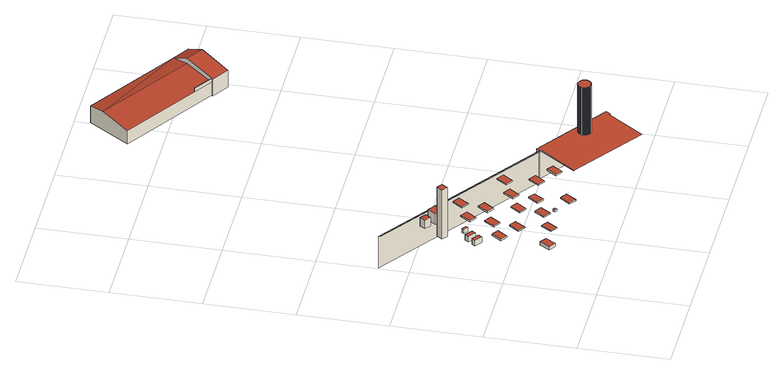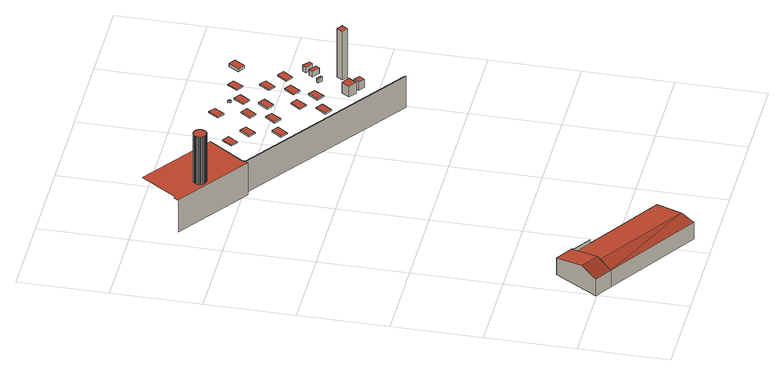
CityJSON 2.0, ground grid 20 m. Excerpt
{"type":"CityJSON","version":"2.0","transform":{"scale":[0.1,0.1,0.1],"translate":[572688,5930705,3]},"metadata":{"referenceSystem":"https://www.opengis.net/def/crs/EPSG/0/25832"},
"CityObjects":{
"building1":{"type":"Building","attributes":{"Grundfläche 2D":"6602.493035","Grundhöhe NN":"3.817"},"children":["building1-1","building1-2","building1-3","building1-4","building1-5","building1-6","building1-7","building1-8","building1-9","building1-10","building1-11","building1-12","building1-13","building1-14","building1-15","building1-16","building1-17","building1-18","building1-19","building1-20","building1-21","building1-22","building1-23","building1-24"],"geometry":[{"type":"MultiSurface","lod":"3","boundaries":[[[0,1,2,3]],[[4,5,6,7]],[[1,0,8,9]],[[10,11,12,13]],[[14,4,7,15,16]],[[16,15,11,10]],[[14,17,9,4]],[[17,18,19,2,1,9]],[[18,20,21,19]],[[10,13,22,23,24,25,26,27,20,18,17,14,16]],[[20,27,28,21]]],"semantics":{"surfaces":[{"type":"WallSurface"},{"type":"RoofSurface"}],"values":[0,0,0,0,0,0,0,0,0,1,0]}}]},
"building1-1":{"type":"BuildingInstallation","parents":["building1"],"geometry":[{"type":"MultiSurface","lod":"3","boundaries":[[[29,30,31,32]],[[32,31,33,34]],[[29,32,34,35]],[[30,29,35,36]],[[31,30,36,33]]],"semantics":{"surfaces":[{"type":"RoofSurface"},{"type":"WallSurface"}],"values":[0,1,1,1,1]}}]},
"building1-2":{"type":"BuildingInstallation","parents":["building1"],"geometry":[{"type":"MultiSurface","lod":"3","boundaries":[[[37,38,39,40,41]],[[42,39,38,37,43,44]],[[40,39,42,45]],[[41,40,45,46]],[[37,41,46,43]]],"semantics":{"surfaces":[{"type":"RoofSurface"},{"type":"WallSurface"}],"values":[0,1,1,1,1]}}]},
"building1-3":{"type":"BuildingInstallation","parents":["building1"],"geometry":[{"type":"MultiSurface","lod":"3","boundaries":[[[47,48,49,50]],[[50,49,51,52]],[[47,50,52,53]],[[48,47,53,54]],[[49,48,54,51]]],"semantics":{"surfaces":[{"type":"RoofSurface"},{"type":"WallSurface"}],"values":[0,1,1,1,1]}}]},
"building1-4":{"type":"BuildingInstallation","parents":["building1"],"geometry":[{"type":"MultiSurface","lod":"3","boundaries":[[[55,56,57,58]],[[58,57,59,60]],[[55,58,60,61]],[[56,55,61,62]],[[57,56,62,59]]],"semantics":{"surfaces":[{"type":"RoofSurface"},{"type":"WallSurface"}],"values":[0,1,1,1,1]}}]},
"building1-5":{"type":"BuildingInstallation","parents":["building1"],"geometry":[{"type":"MultiSurface","lod":"3","boundaries":[[[63,64,65,66]],[[66,65,67,68]],[[63,66,68,69]],[[64,63,69,70]],[[65,64,70,67]]],"semantics":{"surfaces":[{"type":"RoofSurface"},{"type":"WallSurface"}],"values":[0,1,1,1,1]}}]},
"building1-6":{"type":"BuildingInstallation","parents":["building1"],"geometry":[{"type":"MultiSurface","lod":"3","boundaries":[[[71,72,73,74]],[[74,73,75,76]],[[71,74,76,77]],[[72,71,77,78]],[[73,72,78,75]]],"semantics":{"surfaces":[{"type":"RoofSurface"},{"type":"WallSurface"}],"values":[0,1,1,1,1]}}]},
"building1-7":{"type":"BuildingInstallation","parents":["building1"],"geometry":[{"type":"MultiSurface","lod":"3","boundaries":[[[79,80,81,82]],[[82,81,83,84]],[[79,82,84,85]],[[80,79,85,86]],[[81,80,86,83]]],"semantics":{"surfaces":[{"type":"RoofSurface"},{"type":"WallSurface"}],"values":[0,1,1,1,1]}}]},
"building1-8":{"type":"BuildingInstallation","parents":["building1"],"geometry":[{"type":"MultiSurface","lod":"3","boundaries":[[[87,88,89,90]],[[90,89,91,92]],[[87,90,92,93]],[[88,87,93,94]],[[89,88,94,91]]],"semantics":{"surfaces":[{"type":"RoofSurface"},{"type":"WallSurface"}],"values":[0,1,1,1,1]}}]},
"building1-9":{"type":"BuildingInstallation","parents":["building1"],"geometry":[{"type":"MultiSurface","lod":"3","boundaries":[[[95,96,97,98]],[[98,97,99,100]],[[95,98,100,101]],[[96,95,101,102]],[[97,96,102,99]]],"semantics":{"surfaces":[{"type":"RoofSurface"},{"type":"WallSurface"}],"values":[0,1,1,1,1]}}]},
"building1-10":{"type":"BuildingInstallation","parents":["building1"],"geometry":[{"type":"MultiSurface","lod":"3","boundaries":[[[103,104,105,106]],[[106,105,107,108]],[[103,106,108,109]],[[104,103,109,110]],[[105,104,110,107]]],"semantics":{"surfaces":[{"type":"RoofSurface"},{"type":"WallSurface"}],"values":[0,1,1,1,1]}}]},
"building1-11":{"type":"BuildingInstallation","parents":["building1"],"geometry":[{"type":"MultiSurface","lod":"3","boundaries":[[[111,112,113,114]],[[115,116,114,113]],[[116,117,111,114]],[[112,111,117,118]],[[113,112,118,115]]],"semantics":{"surfaces":[{"type":"RoofSurface"},{"type":"WallSurface"}],"values":[0,1,1,1,1]}}]},
"building1-12":{"type":"BuildingInstallation","parents":["building1"],"geometry":[{"type":"MultiSurface","lod":"3","boundaries":[[[119,120,121,122]],[[122,121,123,124]],[[119,122,124,125]],[[120,119,125,126]],[[121,120,126,123]]],"semantics":{"surfaces":[{"type":"RoofSurface"},{"type":"WallSurface"}],"values":[0,1,1,1,1]}}]},
"building1-13":{"type":"BuildingInstallation","parents":["building1"],"geometry":[{"type":"MultiSurface","lod":"3","boundaries":[[[127,128,129,130]],[[130,129,131,132]],[[127,130,132,133]],[[128,127,133,134]],[[129,128,134,131]]],"semantics":{"surfaces":[{"type":"RoofSurface"},{"type":"WallSurface"}],"values":[0,1,1,1,1]}}]},
"building1-14":{"type":"BuildingInstallation","parents":["building1"],"geometry":[{"type":"MultiSurface","lod":"3","boundaries":[[[135,136,137,138]],[[138,137,139,140]],[[135,138,140,141]],[[136,135,141,142]],[[137,136,142,139]]],"semantics":{"surfaces":[{"type":"RoofSurface"},{"type":"WallSurface"}],"values":[0,1,1,1,1]}}]},
"building1-15":{"type":"BuildingInstallation","parents":["building1"],"geometry":[{"type":"MultiSurface","lod":"3","boundaries":[[[143,144,145,146]],[[146,145,147,148]],[[143,146,148,149]],[[144,143,149,150]],[[145,144,150,147]]],"semantics":{"surfaces":[{"type":"RoofSurface"},{"type":"WallSurface"}],"values":[0,1,1,1,1]}}]},
"building1-16":{"type":"BuildingInstallation","parents":["building1"],"geometry":[{"type":"MultiSurface","lod":"3","boundaries":[[[151,152,153,154]],[[154,153,155,156]],[[151,154,156,157]],[[152,151,157,158]],[[153,152,158,155]]],"semantics":{"surfaces":[{"type":"RoofSurface"},{"type":"WallSurface"}],"values":[0,1,1,1,1]}}]},
"building1-17":{"type":"BuildingInstallation","parents":["building1"],"geometry":[{"type":"MultiSurface","lod":"3","boundaries":[[[159,160,161,162]],[[162,161,163,164]],[[159,162,164,165]],[[160,159,165,166]],[[161,160,166,163]]],"semantics":{"surfaces":[{"type":"RoofSurface"},{"type":"WallSurface"}],"values":[0,1,1,1,1]}}]},
"building1-18":{"type":"BuildingInstallation","parents":["building1"],"geometry":[{"type":"MultiSurface","lod":"3","boundaries":[[[167,168,169,170]],[[170,169,171,172]],[[167,170,172,173]],[[168,167,173,174]],[[169,168,174,171]]],"semantics":{"surfaces":[{"type":"RoofSurface"},{"type":"WallSurface"}],"values":[0,1,1,1,1]}}]},
"building1-19":{"type":"BuildingInstallation","parents":["building1"],"geometry":[{"type":"MultiSurface","lod":"3","boundaries":[[[175,176,177,178]],[[178,177,179,180]],[[175,178,180,181]],[[176,175,181,182]],[[177,176,182,179]]],"semantics":{"surfaces":[{"type":"RoofSurface"},{"type":"WallSurface"}],"values":[0,1,1,1,1]}}]},
"building1-20":{"type":"BuildingInstallation","parents":["building1"],"geometry":[{"type":"MultiSurface","lod":"3","boundaries":[[[183,184,185,186]],[[186,185,187,188]],[[188,189,183,186]],[[184,183,189,190]],[[190,187,185,184]]],"semantics":{"surfaces":[{"type":"RoofSurface"},{"type":"WallSurface"}],"values":[0,1,1,1,1]}}]},
"building1-21":{"type":"BuildingInstallation","parents":["building1"],"geometry":[{"type":"MultiSurface","lod":"3","boundaries":[[[191,192,193,194]],[[194,193,195,196]],[[196,197,191,194]],[[192,191,197,198]],[[198,195,193,192]]],"semantics":{"surfaces":[{"type":"RoofSurface"},{"type":"WallSurface"}],"values":[0,1,1,1,1]}}]},
"building1-22":{"type":"BuildingInstallation","parents":["building1"],"geometry":[{"type":"MultiSurface","lod":"3","boundaries":[[[199,200,201,202]],[[202,201,203,204]],[[199,202,204,205]],[[200,199,205,206]],[[201,200,206,203]]],"semantics":{"surfaces":[{"type":"RoofSurface"},{"type":"WallSurface"}],"values":[0,1,1,1,1]}}]},
"building1-23":{"type":"BuildingInstallation","parents":["building1"],"geometry":[{"type":"MultiSurface","lod":"3","boundaries":[[[207,208,209,210]],[[210,209,211,212]],[[207,210,212,213]],[[208,207,213,214]],[[209,208,214,211]]],"semantics":{"surfaces":[{"type":"RoofSurface"},{"type":"WallSurface"}],"values":[0,1,1,1,1]}}]},
"building1-24":{"type":"BuildingInstallation","parents":["building1"],"geometry":[{"type":"MultiSurface","lod":"3","boundaries":[[[215,216,217,218,219,220,221,222,223,224,225,226,227,228,229,230,231,232,233,234,235,236,237,238,239,240,241,242,243,244,245,246,247,248,249,250,251,252,253,254,255,256,257,258,259,260,261,262,263,264,265,266,267,268,269,270,271,272,273,274,275,276,277,278,279,280,281,282,283,284,285,286,287,288,289,290,291,292,293,294,295,296,297,298,299,300]],[[301,302,218,217]],[[302,303,219,218]],[[303,304,220,219]],[[305,306,296,295]],[[306,307,297,296]],[[307,308,298,297]],[[308,309,299,298]],[[309,310,300,299]],[[215,300,310,311]],[[311,312,216,215]],[[312,301,217,216]],[[304,313,221,220]],[[313,314,222,221]],[[314,315,223,222]],[[315,316,224,223]],[[316,317,225,224]],[[317,318,226,225]],[[318,319,227,226]],[[319,320,228,227]],[[320,321,229,228]],[[321,322,230,229]],[[322,323,231,230]],[[323,324,232,231]],[[324,325,233,232]],[[234,233,325,326]],[[326,327,235,234]],[[327,328,236,235]],[[328,329,237,236]],[[329,330,238,237]],[[330,331,239,238]],[[331,332,240,239]],[[332,333,241,240]],[[333,334,242,241]],[[334,335,243,242]],[[335,336,244,243]],[[336,337,245,244]],[[337,338,246,245]],[[338,339,247,246]],[[339,340,248,247]],[[340,341,249,248]],[[341,342,250,249]],[[342,343,251,250]],[[343,344,252,251]],[[344,345,253,252]],[[345,346,254,253]],[[346,347,255,254]],[[347,348,256,255]],[[348,349,257,256]],[[349,350,258,257]],[[350,351,259,258]],[[351,352,260,259]],[[352,353,261,260]],[[353,354,262,261]],[[354,355,263,262]],[[355,356,264,263]],[[356,357,265,264]],[[357,358,266,265]],[[358,359,267,266]],[[359,360,268,267]],[[360,361,269,268]],[[361,362,270,269]],[[362,363,271,270]],[[363,364,272,271]],[[364,365,273,272]],[[365,366,274,273]],[[366,367,275,274]],[[367,368,276,275]],[[368,369,277,276]],[[369,370,278,277]],[[370,371,279,278]],[[371,372,280,279]],[[372,373,281,280]],[[373,374,282,281]],[[374,375,283,282]],[[375,376,284,283]],[[376,377,285,284]],[[377,378,286,285]],[[378,379,287,286]],[[379,380,288,287]],[[380,381,289,288]],[[381,382,290,289]],[[382,383,291,290]],[[383,384,292,291]],[[384,385,293,292]],[[385,386,294,293]],[[386,305,295,294]]],"semantics":{"surfaces":[{"type":"RoofSurface"},{"type":"WallSurface"}],"values":[0,1,1,1,1,1,1,1,1,1,1,1,1,1,1,1,1,1,1,1,1,1,1,1,1,1,1,1,1,1,1,1,1,1,1,1,1,1,1,1,1,1,1,1,1,1,1,1,1,1,1,1,1,1,1,1,1,1,1,1,1,1,1,1,1,1,1,1,1,1,1,1,1,1,1,1,1,1,1,1,1,1,1,1,1,1,1]}}]},
"building2":{"type":"Building","attributes":{"Grundfläche 2D":"326.562629","Grundhöhe NN":"5.642"},"children":["building2-1"],"geometry":[{"type":"Solid","lod":"3","boundaries":[[[[387,388,389]],[[388,390,389]],[[391,390,392,390,388,393,394,395]],[[396,397,398,399,400,401]],[[389,396,401,402]],[[402,401,400,403,404]],[[389,402,404,405]],[[391,395,406,407,399,398,397,396,389,405,389,390]],[[400,399,407,403]],[[387,389,405,408]],[[393,388,387,408,409]],[[395,394,393,409,406]],[[409,408,405,404,403,407,406]]]],"semantics":{"surfaces":[{"type":"RoofSurface"},{"type":"WallSurface"},{"type":"GroundSurface"}],"values":[[0,0,0,0,0,1,1,1,1,1,1,1,2]]}}]},
"building2-1":{"type":"BuildingInstallation","parents":["building2"],"geometry":[{"type":"MultiSurface","lod":"3","boundaries":[[[410,411,412,413]],[[391,412,411,395]],[[413,412,391,392]],[[392,394,410,413]],[[394,395,411,410]]],"semantics":{"surfaces":[{"type":"RoofSurface"},{"type":"WallSurface"}],"values":[0,1,1,1,1]}}]}
},
"vertices":[
[6,468,87],[382,203,87],[382,203,8],[6,468,8],[381,201,88],[7,464,88],[7,464,87],[381,201,87],[6,468,88],[382,203,88],[383,198,89],[383,198,87],[326,117,87],[326,117,89],[381,201,89],[380,200,87],[380,200,89],[382,203,89],[383,203,89],[383,203,8],[387,210,89],[387,210,8],[484,5,89],[541,87,89],[544,84,89],[546,87,89],[550,93,89],[551,95,89],[551,95,8],
[46,131,95],[31,108,95],[46,98,95],[61,121,95],[46,98,87],[61,121,87],[46,131,87],[31,108,87],
[20,271,101],[19,270,101],[14,263,101],[29,252,101],[35,260,101],[14,263,87],[20,271,87],[19,270,87],[29,252,87],[35,260,87],
[41,268,101],[47,277,101],[32,288,101],[26,280,101],[32,288,87],[26,280,87],[41,268,87],[47,277,87],
[60,237,90],[44,214,90],[59,204,90],[75,227,90],[59,204,87],[75,227,87],[60,237,87],[44,214,87],
[37,327,211],[46,341,211],[34,349,211],[25,336,211],[34,349,87],[25,336,87],[37,327,87],[46,341,87],
[64,289,97],[67,294,97],[58,300,97],[55,295,97],[58,300,87],[55,295,87],[64,289,87],[67,294,87],
[113,142,89],[98,119,89],[113,109,89],[128,132,89],[113,109,87],[128,132,87],[113,142,87],[98,119,87],
[101,208,90],[85,185,90],[100,175,90],[115,198,90],[100,175,87],[115,198,87],[101,208,87],[85,185,87],
[67,370,108],[76,382,108],[63,391,108],[55,379,108],[63,391,87],[55,379,87],[67,370,87],[76,382,87],
[106,262,90],[90,239,90],[105,229,90],[121,252,90],[105,229,87],[121,252,87],[106,262,87],[90,239,87],
[92,349,114],[104,367,114],[87,379,114],[74,360,114],[87,379,87],[74,360,87],[92,349,87],[104,367,87],
[114,315,90],[99,292,90],[113,282,90],[129,305,90],[113,282,87],[129,305,87],[114,315,87],[99,292,87],
[161,166,90],[146,143,90],[161,133,90],[176,156,90],[161,133,87],[176,156,87],[161,166,87],[146,143,87],
[175,122,92],[177,127,92],[173,130,92],[170,125,92],[173,130,87],[170,125,87],[175,122,87],[177,127,87],
[168,219,90],[152,196,90],[167,186,90],[183,209,90],[167,186,87],[183,209,87],[168,219,87],[152,196,87],
[155,286,90],[139,263,90],[154,253,90],[170,276,90],[154,253,87],[170,276,87],[155,286,87],[139,263,87],
[221,124,90],[206,101,90],[220,91,90],[236,114,90],[220,91,87],[236,114,87],[221,124,87],[206,101,87],
[161,341,90],[145,318,90],[160,308,90],[176,331,90],[160,308,87],[176,331,87],[161,341,87],[145,318,87],
[209,190,90],[193,167,90],[208,157,90],[223,180,90],[208,157,87],[223,180,87],[209,190,87],[193,167,87],
[215,244,90],[200,221,90],[214,211,90],[230,234,90],[214,211,87],[230,234,87],[215,244,87],[200,221,87],
[275,202,90],[259,179,90],[274,169,90],[290,192,90],[274,169,87],[290,192,87],[275,202,87],[259,179,87],
[263,268,90],[247,245,90],[262,235,90],[278,258,90],[262,235,87],[278,258,87],[263,268,87],[247,245,87],
[317,173,90],[301,150,90],[316,140,90],[331,163,90],[316,140,87],[331,163,87],[317,173,87],[301,150,87],
[483,116,209],[483,117,209],[484,117,209],[484,118,209],[484,119,209],[485,120,209],[485,121,209],[485,122,209],[486,123,209],[486,124,209],[486,125,209],[486,126,209],[485,127,209],[485,128,209],[485,129,209],[485,130,209],[484,131,209],[484,132,209],[483,133,209],[482,134,209],[481,135,209],[480,136,209],[479,137,209],[478,137,209],[477,138,209],[476,138,209],[475,138,209],[474,139,209],[473,139,209],[472,139,209],[471,139,209],[470,139,209],[469,139,209],[468,139,209],[467,138,209],[466,138,209],[465,138,209],[465,137,209],[464,137,209],[463,136,209],[462,136,209],[461,135,209],[461,134,209],[460,133,209],[459,133,209],[459,132,209],[458,131,209],[458,130,209],[458,129,209],[457,128,209],[457,127,209],[457,126,209],[457,125,209],[457,124,209],[457,123,209],[457,122,209],[457,121,209],[458,120,209],[458,119,209],[458,118,209],[459,117,209],[460,116,209],[460,115,209],[461,115,209],[461,114,209],[462,114,209],[463,113,209],[464,112,209],[465,112,209],[466,111,209],[467,111,209],[468,111,209],[469,110,209],[470,110,209],[471,110,209],[472,110,209],[473,110,209],[474,111,209],[475,111,209],[476,111,209],[477,111,209],[478,112,209],[479,112,209],[480,113,209],[481,114,209],[482,115,209],[484,117,89],[484,118,89],[484,119,89],[485,120,89],[477,111,89],[478,112,89],[479,112,89],[480,113,89],[481,114,89],[482,115,89],[483,116,89],[483,117,89],[485,121,89],[485,122,89],[486,123,89],[486,124,89],[486,125,89],[486,126,89],[485,127,89],[485,128,89],[485,129,89],[485,130,89],[484,131,89],[484,132,89],[483,133,89],[482,134,89],[481,135,89],[480,136,89],[479,137,89],[478,137,89],[477,138,89],[476,138,89],[475,138,89],[474,139,89],[473,139,89],[472,139,89],[471,139,89],[470,139,89],[469,139,89],[468,139,89],[467,138,89],[466,138,89],[465,138,89],[465,137,89],[464,137,89],[463,136,89],[462,136,89],[461,135,89],[461,134,89],[460,133,89],[459,133,89],[459,132,89],[458,131,89],[458,130,89],[458,129,89],[457,128,89],[457,127,89],[457,126,89],[457,125,89],[457,124,89],[457,123,89],[457,122,89],[457,121,89],[458,120,89],[458,119,89],[458,118,89],[459,117,89],[460,116,89],[460,115,89],[461,115,89],[461,114,89],[462,114,89],[463,113,89],[464,112,89],[465,112,89],[466,111,89],[467,111,89],[468,111,89],[469,110,89],[470,110,89],[471,110,89],[472,110,89],[473,110,89],[474,111,89],[475,111,89],[476,111,89],
[380,1162,68],[359,1131,73],[589,1028,68],[568,995,73],[531,935,59],[489,962,59],[319,1070,59],[488,961,59],[530,934,59],[568,995,85],[531,935,69],[530,934,69],[528,931,68],[567,907,68],[607,970,85],[628,1004,68],[567,907,26],[628,1004,26],[589,1028,26],[530,934,26],[528,931,26],[380,1162,26],[319,1070,26],
[488,961,68],[530,934,68],[531,935,68],[489,962,68]
]}
